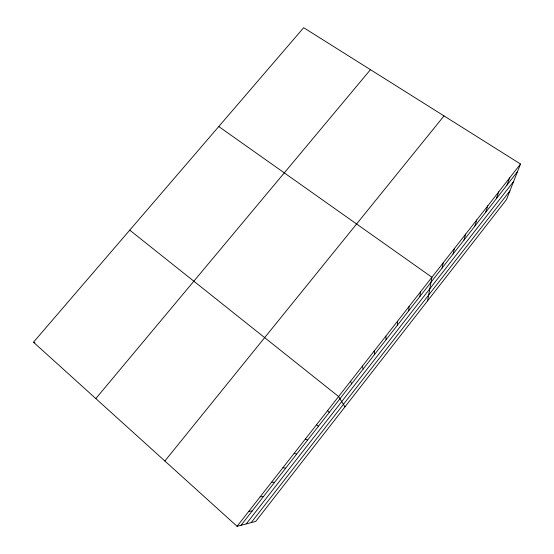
<?xml version="1.0" encoding="UTF-8"?>
<svg xmlns="http://www.w3.org/2000/svg" width="554" height="554" viewBox="0 0 554 554"><rect width="100%" height="100%" fill="white"/><g stroke="black" fill="none" stroke-linecap="round" stroke-linejoin="round"><path stroke-width="0.83" d="M397.405 325.233L397.502 321.244M408.672 310.815L409.046 306.487M419.877 296.487L420.521 291.82M427.577 300.85L431.926 277.249L218.761 126.547M442.057 268.108L443.248 262.769M453.047 254.057L454.502 248.386M463.961 240.09L465.679 234.1M474.813 226.205L476.786 219.896M485.595 212.417L487.825 205.79M496.308 198.706L498.794 191.774M506.958 185.084L509.687 177.848M520.518 164.005L506.446 199.634L255.699 521.432L237.077 526.3L33.482 342.213L303.675 27.7L520.518 164.005L237.077 526.3M246.218 523.911L513.648 181.407M251.191 522.609L509.881 190.936M241.045 525.261L517.54 171.546M164.87 461.011L444.01 115.911M95.828 398.589L370.453 69.672M248.642 511.522L252.305 510.857M260.131 496.834L263.496 496.543M271.55 482.236L274.618 482.319M282.893 467.735L285.67 468.172M294.174 453.317L296.66 454.121M33.482 342.213L34.978 342.808M305.386 438.99L307.581 440.146M316.521 424.752L318.439 426.261M129.761 230.145L338.598 396.539L344.983 406.851M327.594 410.604L329.228 412.453M350.53 381.277L351.596 383.839M362.392 366.125L363.154 369.047M374.172 351.063L374.649 354.345M385.875 336.105L386.062 339.74"/></g></svg>
